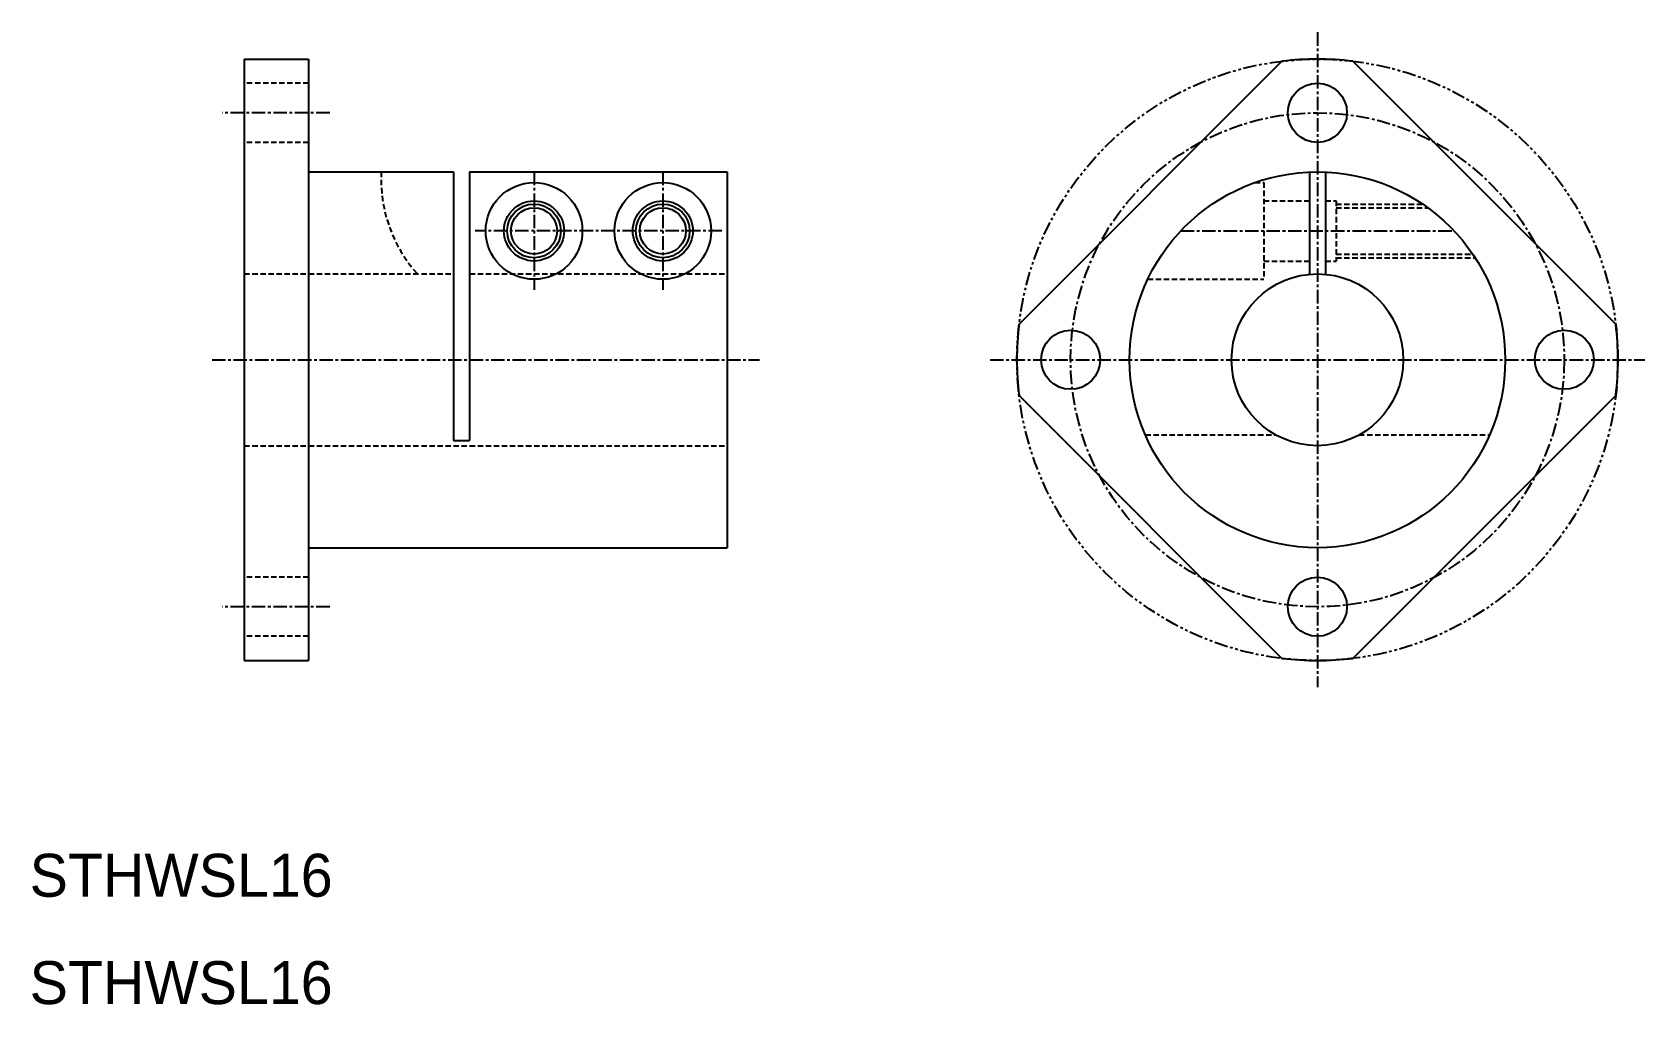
# Model space of a CAD drawing. Extents: x 10 to 160, y 10 to 100.
import ezdxf

# ---------------------------------------------------------------- set-up
doc = ezdxf.new("R2010")
doc.units = 0
for name, pattern in [('CENTER', [2, 1.25, -0.25, 0.25, -0.25]), ('DASHED', [0.75, 0.5, -0.25]), ('PHANTOM', [2.5, 1.25, -0.25, 0.25, -0.25, 0.25, -0.25])]:
    doc.linetypes.add(name, pattern=pattern)
doc.layers.get('0').update_dxf_attribs({"linetype": 'CONTINUOUS'})
doc.layers.add('CENTER', color=1, linetype='CENTER')

msp = doc.modelspace()

# ---------------------------------------------------------------- linework, layer by layer
at = {"color": 7, "linetype": 'CONTINUOUS'}
for p, q in [((30, 98), (30, 42)), ((30, 98), (36, 98)), ((36, 98), (36, 42)), ((102.2, 73.31), (126.69, 97.8)), ((133.31, 97.8), (157.8, 73.31)), ((36, 87.5), (49.5, 87.5)), ((49.5, 87.5), (49.5, 62.5)), ((51, 87.5), (75, 87.5)), ((51, 87.5), (51, 62.5)), ((75, 87.5), (75, 52.5)), ((129.25, 87.48), (129.25, 77.96)), ((130.75, 87.48), (130.75, 77.96)), ((102.2, 66.69), (126.69, 42.2)), ((133.31, 42.2), (157.8, 66.69)), ((49.5, 62.5), (51, 62.5)), ((36, 52.5), (75, 52.5)), ((30, 42), (36, 42))]:
    msp.add_line(p, q, dxfattribs=at)
at = {"color": 3, "linetype": 'DASHED'}
for p, q in [((36, 95.75), (30, 95.75)), ((36, 90.25), (30, 90.25)), ((124.17, 86.5), (125, 86.5)), ((125, 86.5), (125, 77.5)), ((125, 84.8), (129.25, 84.8)), ((130.75, 84.8), (131.75, 84.8)), ((131.75, 84.8), (131.75, 79.2)), ((131.75, 84.5), (139.8, 84.5)), ((131.75, 84.15), (140.3, 84.15)), ((131.75, 79.85), (144.46, 79.85)), ((125, 79.2), (129.25, 79.2)), ((130.75, 79.2), (131.75, 79.2)), ((131.75, 79.5), (144.7, 79.5)), ((30, 78), (49.5, 78)), ((51, 78), (75, 78)), ((114.19, 77.5), (125, 77.5)), ((30, 62), (75, 62)), ((113.96, 63), (126.13, 63)), ((133.87, 63), (146.04, 63)), ((36, 49.75), (30, 49.75)), ((36, 44.25), (30, 44.25))]:
    msp.add_line(p, q, dxfattribs=at)
at = {"color": 3, "linetype": 'PHANTOM'}
msp.add_circle((130, 70), 28, dxfattribs=at)
at = {"color": 7, "linetype": 'CONTINUOUS'}
for centre, radius in [((130, 93), 2.75), ((130, 70), 17.5), ((57, 82), 4.5), ((69, 82), 4.5), ((57, 82), 2.8), ((57, 82), 2.15), ((69, 82), 2.8), ((69, 82), 2.15), ((130, 70), 8), ((107, 70), 2.75), ((153, 70), 2.75), ((130, 47), 2.75)]:
    msp.add_circle(centre, radius, dxfattribs=at)
at = {"color": 3, "linetype": 'CONTINUOUS'}
for centre in [(57, 82), (69, 82)]:
    msp.add_circle(centre, 2.5, dxfattribs=at)
at = {"color": 7, "linetype": 'CONTINUOUS'}
for start, end in [(83.2132, 96.7868), (173.2132, 186.7868), (353.2132, 6.7868), (263.2132, 276.7868)]:
    msp.add_arc((130, 70), 28, start, end, dxfattribs=at)
at = {"color": 3, "linetype": 'DASHED'}
msp.add_arc((56.07, 86.88), 13.33, 177.3392, 221.7773, dxfattribs=at)
at = {"layer": 'CENTER', "color": 1, "linetype": 'CENTER'}
for p, q in [((130, 100.5), (130, 39.5)), ((37.96, 93), (27.93, 93)), ((57, 87.5), (57, 76.5)), ((69, 87.5), (69, 76.5)), ((74.5, 82), (51.5, 82)), ((117.26, 82), (142.74, 82)), ((27, 70), (78, 70)), ((99.5, 70), (160.5, 70)), ((37.96, 47), (27.93, 47))]:
    msp.add_line(p, q, dxfattribs=at)
msp.add_circle((130, 70), 23, dxfattribs=at)

# ---------------------------------------------------------------- texts
at = {"color": 7, "linetype": 'CONTINUOUS'}
for p in [(10, 20), (10, 10)]:
    msp.add_text('STHWSL16', height=4, dxfattribs=at).set_placement(p)

doc.saveas('drawing.dxf')
